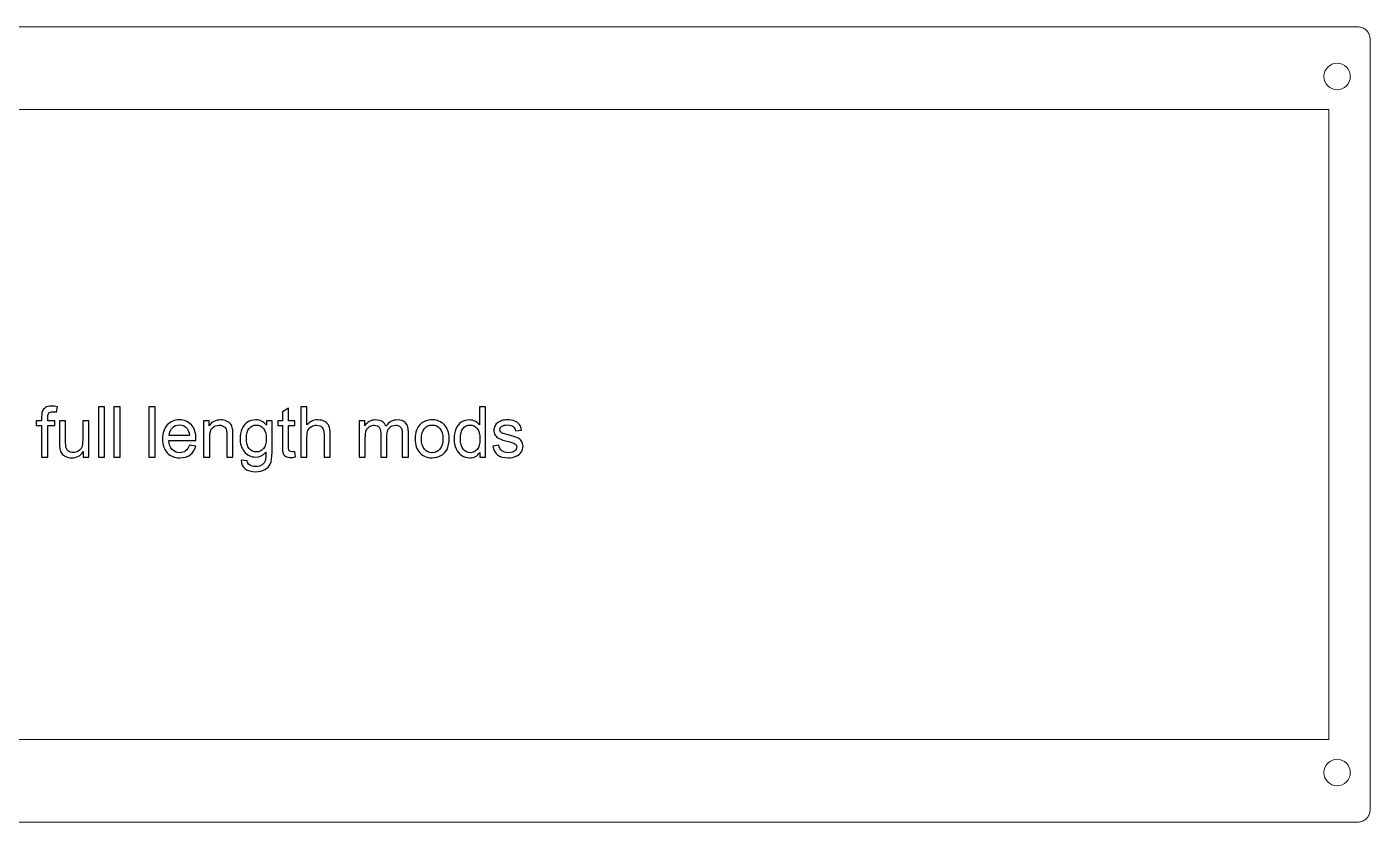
# Model space of a CAD drawing. Header units: millimetres. Extents: x -497 to 493, y -126 to 293.
# Drawn here: x 0.6 to 163.1, y 99.1 to 195.3 of the extents above; entities that cross this region are included whole.
import ezdxf

# ---------------------------------------------------------------- set-up
doc = ezdxf.new("R2010")
doc.units = ezdxf.units.MM
doc.header["$MEASUREMENT"] = 0
doc.layers.add('Layer 1', color=7, linetype='Continuous')

msp = doc.modelspace()

# ---------------------------------------------------------------- linework, layer by layer
at = {"layer": 'Layer 1', "lineweight": 9}
for points, knots in [([(161.6263, 195.296), (161.6263, 195.296), (161.7443, 195.292), (161.7443, 195.292), (161.7443, 195.292), (161.7443, 195.292), (161.8613, 195.278), (161.8613, 195.278), (161.8613, 195.278), (161.8613, 195.278), (161.9763, 195.255), (161.9763, 195.255), (161.9763, 195.255), (161.9763, 195.255), (162.0903, 195.223), (162.0903, 195.223), (162.0903, 195.223), (162.0903, 195.223), (162.2003, 195.182), (162.2003, 195.182), (162.2003, 195.182), (162.2003, 195.182), (162.3073, 195.133), (162.3073, 195.133), (162.3073, 195.133), (162.3073, 195.133), (162.4103, 195.075), (162.4103, 195.075), (162.4103, 195.075), (162.4103, 195.075), (162.5083, 195.01), (162.5083, 195.01), (162.5083, 195.01), (162.5083, 195.01), (162.6003, 194.937), (162.6003, 194.937), (162.6003, 194.937), (162.6003, 194.937), (162.6873, 194.857), (162.6873, 194.857), (162.6873, 194.857), (162.6873, 194.857), (162.7673, 194.771), (162.7673, 194.771), (162.7673, 194.771), (162.7673, 194.771), (162.8403, 194.678), (162.8403, 194.678), (162.8403, 194.678), (162.8403, 194.678), (162.9053, 194.58), (162.9053, 194.58), (162.9053, 194.58), (162.9053, 194.58), (162.9633, 194.477), (162.9633, 194.477), (162.9633, 194.477), (162.9633, 194.477), (163.0123, 194.371), (163.0123, 194.371), (163.0123, 194.371), (163.0123, 194.371), (163.0533, 194.26), (163.0533, 194.26), (163.0533, 194.26), (163.0533, 194.26), (163.0853, 194.147), (163.0853, 194.147), (163.0853, 194.147), (163.0853, 194.147), (163.1083, 194.031), (163.1083, 194.031), (163.1083, 194.031), (163.1083, 194.031), (163.1213, 193.914), (163.1213, 193.914), (163.1213, 193.914), (163.1213, 193.914), (163.1263, 193.796), (163.1263, 193.796), (163.1263, 193.796), (163.1263, 193.796), (163.1263, 100.5963), (163.1263, 100.5963), (163.1263, 100.5963), (163.1263, 100.5963), (163.1213, 100.4783), (163.1213, 100.4783), (163.1213, 100.4783), (163.1213, 100.4783), (163.1083, 100.3613), (163.1083, 100.3613), (163.1083, 100.3613), (163.1083, 100.3613), (163.0853, 100.2463), (163.0853, 100.2463), (163.0853, 100.2463), (163.0853, 100.2463), (163.0533, 100.1323), (163.0533, 100.1323), (163.0533, 100.1323), (163.0533, 100.1323), (163.0123, 100.0223), (163.0123, 100.0223), (163.0123, 100.0223), (163.0123, 100.0223), (162.9633, 99.9153), (162.9633, 99.9153), (162.9633, 99.9153), (162.9633, 99.9153), (162.9053, 99.8123), (162.9053, 99.8123), (162.9053, 99.8123), (162.9053, 99.8123), (162.8403, 99.7143), (162.8403, 99.7143), (162.8403, 99.7143), (162.8403, 99.7143), (162.7673, 99.6223), (162.7673, 99.6223), (162.7673, 99.6223), (162.7673, 99.6223), (162.6873, 99.5353), (162.6873, 99.5353), (162.6873, 99.5353), (162.6873, 99.5353), (162.6003, 99.4553), (162.6003, 99.4553), (162.6003, 99.4553), (162.6003, 99.4553), (162.5083, 99.3823), (162.5083, 99.3823), (162.5083, 99.3823), (162.5083, 99.3823), (162.4103, 99.3173), (162.4103, 99.3173), (162.4103, 99.3173), (162.4103, 99.3173), (162.3073, 99.2593), (162.3073, 99.2593), (162.3073, 99.2593), (162.3073, 99.2593), (162.2003, 99.2103), (162.2003, 99.2103), (162.2003, 99.2103), (162.2003, 99.2103), (162.0903, 99.1693), (162.0903, 99.1693), (162.0903, 99.1693), (162.0903, 99.1693), (161.9763, 99.1373), (161.9763, 99.1373), (161.9763, 99.1373), (161.9763, 99.1373), (161.8613, 99.1143), (161.8613, 99.1143), (161.8613, 99.1143), (161.8613, 99.1143), (161.7443, 99.1013), (161.7443, 99.1013), (161.7443, 99.1013), (161.7443, 99.1013), (161.6263, 99.0963), (161.6263, 99.0963), (161.6263, 99.0963), (161.6263, 99.0963), (-164.4617, 99.0963), (-164.4617, 99.0963), (-164.4617, 99.0963), (-164.4617, 99.0963), (-164.5797, 99.1013), (-164.5797, 99.1013), (-164.5797, 99.1013), (-164.5797, 99.1013), (-164.6967, 99.1143), (-164.6967, 99.1143), (-164.6967, 99.1143), (-164.6967, 99.1143), (-164.8127, 99.1373), (-164.8127, 99.1373), (-164.8127, 99.1373), (-164.8127, 99.1373), (-164.9257, 99.1693), (-164.9257, 99.1693), (-164.9257, 99.1693), (-164.9257, 99.1693), (-165.0367, 99.2103), (-165.0367, 99.2103), (-165.0367, 99.2103), (-165.0367, 99.2103), (-165.1427, 99.2593), (-165.1427, 99.2593), (-165.1427, 99.2593), (-165.1427, 99.2593), (-165.2457, 99.3173), (-165.2457, 99.3173), (-165.2457, 99.3173), (-165.2457, 99.3173), (-165.3437, 99.3823), (-165.3437, 99.3823), (-165.3437, 99.3823), (-165.3437, 99.3823), (-165.4367, 99.4553), (-165.4367, 99.4553), (-165.4367, 99.4553), (-165.4367, 99.4553), (-165.5227, 99.5353), (-165.5227, 99.5353), (-165.5227, 99.5353), (-165.5227, 99.5353), (-165.6027, 99.6223), (-165.6027, 99.6223), (-165.6027, 99.6223), (-165.6027, 99.6223), (-165.6757, 99.7143), (-165.6757, 99.7143), (-165.6757, 99.7143), (-165.6757, 99.7143), (-165.7407, 99.8123), (-165.7407, 99.8123), (-165.7407, 99.8123), (-165.7407, 99.8123), (-165.7987, 99.9153), (-165.7987, 99.9153), (-165.7987, 99.9153), (-165.7987, 99.9153), (-165.8477, 100.0223), (-165.8477, 100.0223), (-165.8477, 100.0223), (-165.8477, 100.0223), (-165.8887, 100.1323), (-165.8887, 100.1323), (-165.8887, 100.1323), (-165.8887, 100.1323), (-165.9207, 100.2463), (-165.9207, 100.2463), (-165.9207, 100.2463), (-165.9207, 100.2463), (-165.9437, 100.3613), (-165.9437, 100.3613), (-165.9437, 100.3613), (-165.9437, 100.3613), (-165.9577, 100.4783), (-165.9577, 100.4783), (-165.9577, 100.4783), (-165.9577, 100.4783), (-165.9627, 100.5963), (-165.9627, 100.5963), (-165.9627, 100.5963), (-165.9627, 100.5963), (-165.9617, 193.796), (-165.9617, 193.796), (-165.9617, 193.796), (-165.9617, 193.796), (-165.9577, 193.914), (-165.9577, 193.914), (-165.9577, 193.914), (-165.9577, 193.914), (-165.9437, 194.031), (-165.9437, 194.031), (-165.9437, 194.031), (-165.9437, 194.031), (-165.9207, 194.147), (-165.9207, 194.147), (-165.9207, 194.147), (-165.9207, 194.147), (-165.8887, 194.26), (-165.8887, 194.26), (-165.8887, 194.26), (-165.8887, 194.26), (-165.8477, 194.371), (-165.8477, 194.371), (-165.8477, 194.371), (-165.8477, 194.371), (-165.7987, 194.477), (-165.7987, 194.477), (-165.7987, 194.477), (-165.7987, 194.477), (-165.7407, 194.58), (-165.7407, 194.58), (-165.7407, 194.58), (-165.7407, 194.58), (-165.6757, 194.678), (-165.6757, 194.678), (-165.6757, 194.678), (-165.6757, 194.678), (-165.6027, 194.771), (-165.6027, 194.771), (-165.6027, 194.771), (-165.6027, 194.771), (-165.5227, 194.857), (-165.5227, 194.857), (-165.5227, 194.857), (-165.5227, 194.857), (-165.4367, 194.937), (-165.4367, 194.937), (-165.4367, 194.937), (-165.4367, 194.937), (-165.3437, 195.01), (-165.3437, 195.01), (-165.3437, 195.01), (-165.3437, 195.01), (-165.2457, 195.075), (-165.2457, 195.075), (-165.2457, 195.075), (-165.2457, 195.075), (-165.1427, 195.133), (-165.1427, 195.133), (-165.1427, 195.133), (-165.1427, 195.133), (-165.0367, 195.182), (-165.0367, 195.182), (-165.0367, 195.182), (-165.0367, 195.182), (-164.9257, 195.223), (-164.9257, 195.223), (-164.9257, 195.223), (-164.9257, 195.223), (-164.8127, 195.255), (-164.8127, 195.255), (-164.8127, 195.255), (-164.8127, 195.255), (-164.6967, 195.278), (-164.6967, 195.278), (-164.6967, 195.278), (-164.6967, 195.278), (-164.5797, 195.292), (-164.5797, 195.292), (-164.5797, 195.292), (-164.5797, 195.292), (-164.4617, 195.297), (-164.4617, 195.297), (-164.4617, 195.297), (-164.4617, 195.297), (161.6263, 195.296), (161.6263, 195.296)], [0, 0, 0, 0, 0.01176471, 0.01176471, 0.01176471, 0.01176471, 0.02352941, 0.02352941, 0.02352941, 0.02352941, 0.03529412, 0.03529412, 0.03529412, 0.03529412, 0.04705882, 0.04705882, 0.04705882, 0.04705882, 0.05882353, 0.05882353, 0.05882353, 0.05882353, 0.07058824, 0.07058824, 0.07058824, 0.07058824, 0.08235294, 0.08235294, 0.08235294, 0.08235294, 0.09411765, 0.09411765, 0.09411765, 0.09411765, 0.10588235, 0.10588235, 0.10588235, 0.10588235, 0.11764706, 0.11764706, 0.11764706, 0.11764706, 0.12941176, 0.12941176, 0.12941176, 0.12941176, 0.14117647, 0.14117647, 0.14117647, 0.14117647, 0.15294118, 0.15294118, 0.15294118, 0.15294118, 0.16470588, 0.16470588, 0.16470588, 0.16470588, 0.17647059, 0.17647059, 0.17647059, 0.17647059, 0.18823529, 0.18823529, 0.18823529, 0.18823529, 0.2, 0.2, 0.2, 0.2, 0.21176471, 0.21176471, 0.21176471, 0.21176471, 0.22352941, 0.22352941, 0.22352941, 0.22352941, 0.23529412, 0.23529412, 0.23529412, 0.23529412, 0.24705882, 0.24705882, 0.24705882, 0.24705882, 0.25882353, 0.25882353, 0.25882353, 0.25882353, 0.27058824, 0.27058824, 0.27058824, 0.27058824, 0.28235294, 0.28235294, 0.28235294, 0.28235294, 0.29411765, 0.29411765, 0.29411765, 0.29411765, 0.30588235, 0.30588235, 0.30588235, 0.30588235, 0.31764706, 0.31764706, 0.31764706, 0.31764706, 0.32941176, 0.32941176, 0.32941176, 0.32941176, 0.34117647, 0.34117647, 0.34117647, 0.34117647, 0.35294118, 0.35294118, 0.35294118, 0.35294118, 0.36470588, 0.36470588, 0.36470588, 0.36470588, 0.37647059, 0.37647059, 0.37647059, 0.37647059, 0.38823529, 0.38823529, 0.38823529, 0.38823529, 0.4, 0.4, 0.4, 0.4, 0.41176471, 0.41176471, 0.41176471, 0.41176471, 0.42352941, 0.42352941, 0.42352941, 0.42352941, 0.43529412, 0.43529412, 0.43529412, 0.43529412, 0.44705882, 0.44705882, 0.44705882, 0.44705882, 0.45882353, 0.45882353, 0.45882353, 0.45882353, 0.47058824, 0.47058824, 0.47058824, 0.47058824, 0.48235294, 0.48235294, 0.48235294, 0.48235294, 0.49411765, 0.49411765, 0.49411765, 0.49411765, 0.50588235, 0.50588235, 0.50588235, 0.50588235, 0.51764706, 0.51764706, 0.51764706, 0.51764706, 0.52941176, 0.52941176, 0.52941176, 0.52941176, 0.54117647, 0.54117647, 0.54117647, 0.54117647, 0.55294118, 0.55294118, 0.55294118, 0.55294118, 0.56470588, 0.56470588, 0.56470588, 0.56470588, 0.57647059, 0.57647059, 0.57647059, 0.57647059, 0.58823529, 0.58823529, 0.58823529, 0.58823529, 0.6, 0.6, 0.6, 0.6, 0.61176471, 0.61176471, 0.61176471, 0.61176471, 0.62352941, 0.62352941, 0.62352941, 0.62352941, 0.63529412, 0.63529412, 0.63529412, 0.63529412, 0.64705882, 0.64705882, 0.64705882, 0.64705882, 0.65882353, 0.65882353, 0.65882353, 0.65882353, 0.67058824, 0.67058824, 0.67058824, 0.67058824, 0.68235294, 0.68235294, 0.68235294, 0.68235294, 0.69411765, 0.69411765, 0.69411765, 0.69411765, 0.70588235, 0.70588235, 0.70588235, 0.70588235, 0.71764706, 0.71764706, 0.71764706, 0.71764706, 0.72941176, 0.72941176, 0.72941176, 0.72941176, 0.74117647, 0.74117647, 0.74117647, 0.74117647, 0.75294118, 0.75294118, 0.75294118, 0.75294118, 0.76470588, 0.76470588, 0.76470588, 0.76470588, 0.77647059, 0.77647059, 0.77647059, 0.77647059, 0.78823529, 0.78823529, 0.78823529, 0.78823529, 0.8, 0.8, 0.8, 0.8, 0.81176471, 0.81176471, 0.81176471, 0.81176471, 0.82352941, 0.82352941, 0.82352941, 0.82352941, 0.83529412, 0.83529412, 0.83529412, 0.83529412, 0.84705882, 0.84705882, 0.84705882, 0.84705882, 0.85882353, 0.85882353, 0.85882353, 0.85882353, 0.87058824, 0.87058824, 0.87058824, 0.87058824, 0.88235294, 0.88235294, 0.88235294, 0.88235294, 0.89411765, 0.89411765, 0.89411765, 0.89411765, 0.90588235, 0.90588235, 0.90588235, 0.90588235, 0.91764706, 0.91764706, 0.91764706, 0.91764706, 0.92941176, 0.92941176, 0.92941176, 0.92941176, 0.94117647, 0.94117647, 0.94117647, 0.94117647, 0.95294118, 0.95294118, 0.95294118, 0.95294118, 0.96470588, 0.96470588, 0.96470588, 0.96470588, 0.97647059, 0.97647059, 0.97647059, 0.97647059, 1, 1, 1, 1]), ([(159.1271, 190.8971), (160.0108, 190.8971), (160.7271, 190.1808), (160.7271, 189.2971), (160.7271, 189.2971), (160.7271, 188.4134), (160.0108, 187.6971), (159.1271, 187.6971), (159.1271, 187.6971), (158.2434, 187.6971), (157.5271, 188.4134), (157.5271, 189.2971), (157.5271, 189.2971), (157.5271, 190.1808), (158.2434, 190.8971), (159.1271, 190.8971)], [0, 0, 0, 0, 0.2, 0.2, 0.2, 0.2, 0.4, 0.4, 0.4, 0.4, 0.6, 0.6, 0.6, 0.6, 1, 1, 1, 1]), ([(-99.0507, 185.298), (-99.0507, 185.298), (-99.0507, 147.195), (-99.0507, 147.195), (-99.0507, 147.195), (-99.0507, 147.195), (-75.2377, 147.195), (-75.2377, 147.195), (-75.2377, 147.195), (-75.2377, 147.195), (-75.2377, 128.145), (-75.2377, 128.145), (-75.2377, 128.145), (-75.2377, 128.145), (-56.1887, 128.145), (-56.1887, 128.145), (-56.1887, 128.145), (-56.1887, 128.145), (-56.1887, 109.095), (-56.1887, 109.095), (-56.1887, 109.095), (-56.1887, 109.095), (158.1263, 109.095), (158.1263, 109.095), (158.1263, 109.095), (158.1263, 109.095), (158.1263, 185.298), (158.1263, 185.298), (158.1263, 185.298), (158.1263, 185.298), (-99.0507, 185.298), (-99.0507, 185.298)], [0, 0, 0, 0, 0.11111111, 0.11111111, 0.11111111, 0.11111111, 0.22222222, 0.22222222, 0.22222222, 0.22222222, 0.33333333, 0.33333333, 0.33333333, 0.33333333, 0.44444444, 0.44444444, 0.44444444, 0.44444444, 0.55555556, 0.55555556, 0.55555556, 0.55555556, 0.66666667, 0.66666667, 0.66666667, 0.66666667, 0.77777778, 0.77777778, 0.77777778, 0.77777778, 1, 1, 1, 1]), ([(159.1271, 106.6956), (160.0108, 106.6956), (160.7271, 105.9793), (160.7271, 105.0956), (160.7271, 105.0956), (160.7271, 104.2119), (160.0108, 103.4956), (159.1271, 103.4956), (159.1271, 103.4956), (158.2434, 103.4956), (157.5271, 104.2119), (157.5271, 105.0956), (157.5271, 105.0956), (157.5271, 105.9793), (158.2434, 106.6956), (159.1271, 106.6956)], [0, 0, 0, 0, 0.2, 0.2, 0.2, 0.2, 0.4, 0.4, 0.4, 0.4, 0.6, 0.6, 0.6, 0.6, 1, 1, 1, 1])]:
    msp.add_open_spline(points, degree=3, knots=knots, dxfattribs=at)
at = {"layer": 'Layer 1'}
for points, knots in [([(2.3899, 143.2639), (2.3899, 143.2639), (2.3899, 147.0824), (2.3899, 147.0824), (2.3899, 147.0824), (2.3899, 147.0824), (1.7295, 147.0824), (1.7295, 147.0824), (1.7295, 147.0824), (1.7295, 147.0824), (1.7295, 147.6581), (1.7295, 147.6581), (1.7295, 147.6581), (1.7295, 147.6581), (2.3899, 147.6581), (2.3899, 147.6581), (2.3899, 147.6581), (2.3899, 147.6581), (2.3899, 148.1238), (2.3899, 148.1238), (2.3899, 148.1238), (2.3899, 148.4187), (2.4153, 148.6374), (2.4675, 148.78), (2.4675, 148.78), (2.5395, 148.9719), (2.6637, 149.1285), (2.8443, 149.2484), (2.8443, 149.2484), (3.0235, 149.3684), (3.2761, 149.4277), (3.6006, 149.4277), (3.6006, 149.4277), (3.8109, 149.4277), (4.0423, 149.4023), (4.2963, 149.3529), (4.2963, 149.3529), (4.2963, 149.3529), (4.1848, 148.7009), (4.1848, 148.7009), (4.1848, 148.7009), (4.0296, 148.7277), (3.8843, 148.7419), (3.746, 148.7419), (3.746, 148.7419), (3.5202, 148.7419), (3.3608, 148.6939), (3.2662, 148.5979), (3.2662, 148.5979), (3.1731, 148.502), (3.1265, 148.3228), (3.1265, 148.0603), (3.1265, 148.0603), (3.1265, 148.0603), (3.1265, 147.6581), (3.1265, 147.6581), (3.1265, 147.6581), (3.1265, 147.6581), (3.9816, 147.6581), (3.9816, 147.6581), (3.9816, 147.6581), (3.9816, 147.6581), (3.9816, 147.0824), (3.9816, 147.0824), (3.9816, 147.0824), (3.9816, 147.0824), (3.135, 147.0824), (3.135, 147.0824), (3.135, 147.0824), (3.135, 147.0824), (3.135, 143.2639), (3.135, 143.2639), (3.135, 143.2639), (3.135, 143.2639), (2.3899, 143.2639), (2.3899, 143.2639)], [0, 0, 0, 0, 0.05, 0.05, 0.05, 0.05, 0.1, 0.1, 0.1, 0.1, 0.15, 0.15, 0.15, 0.15, 0.2, 0.2, 0.2, 0.2, 0.25, 0.25, 0.25, 0.25, 0.3, 0.3, 0.3, 0.3, 0.35, 0.35, 0.35, 0.35, 0.4, 0.4, 0.4, 0.4, 0.45, 0.45, 0.45, 0.45, 0.5, 0.5, 0.5, 0.5, 0.55, 0.55, 0.55, 0.55, 0.6, 0.6, 0.6, 0.6, 0.65, 0.65, 0.65, 0.65, 0.7, 0.7, 0.7, 0.7, 0.75, 0.75, 0.75, 0.75, 0.8, 0.8, 0.8, 0.8, 0.85, 0.85, 0.85, 0.85, 0.9, 0.9, 0.9, 0.9, 1, 1, 1, 1]), ([(9.2564, 143.2639), (9.2564, 143.2639), (9.2564, 149.3261), (9.2564, 149.3261), (9.2564, 149.3261), (9.2564, 149.3261), (10.0014, 149.3261), (10.0014, 149.3261), (10.0014, 149.3261), (10.0014, 149.3261), (10.0014, 143.2639), (10.0014, 143.2639), (10.0014, 143.2639), (10.0014, 143.2639), (9.2564, 143.2639), (9.2564, 143.2639)], [0, 0, 0, 0, 0.2, 0.2, 0.2, 0.2, 0.4, 0.4, 0.4, 0.4, 0.6, 0.6, 0.6, 0.6, 1, 1, 1, 1]), ([(11.1374, 143.2639), (11.1374, 143.2639), (11.1374, 149.3261), (11.1374, 149.3261), (11.1374, 149.3261), (11.1374, 149.3261), (11.8824, 149.3261), (11.8824, 149.3261), (11.8824, 149.3261), (11.8824, 149.3261), (11.8824, 143.2639), (11.8824, 143.2639), (11.8824, 143.2639), (11.8824, 143.2639), (11.1374, 143.2639), (11.1374, 143.2639)], [0, 0, 0, 0, 0.2, 0.2, 0.2, 0.2, 0.4, 0.4, 0.4, 0.4, 0.6, 0.6, 0.6, 0.6, 1, 1, 1, 1]), ([(15.3707, 143.2639), (15.3707, 143.2639), (15.3707, 149.3261), (15.3707, 149.3261), (15.3707, 149.3261), (15.3707, 149.3261), (16.1157, 149.3261), (16.1157, 149.3261), (16.1157, 149.3261), (16.1157, 149.3261), (16.1157, 143.2639), (16.1157, 143.2639), (16.1157, 143.2639), (16.1157, 143.2639), (15.3707, 143.2639), (15.3707, 143.2639)], [0, 0, 0, 0, 0.2, 0.2, 0.2, 0.2, 0.4, 0.4, 0.4, 0.4, 0.6, 0.6, 0.6, 0.6, 1, 1, 1, 1]), ([(33.0124, 143.9285), (33.0124, 143.9285), (33.114, 143.271), (33.114, 143.271), (33.114, 143.271), (32.9052, 143.2272), (32.7175, 143.2046), (32.5538, 143.2046), (32.5538, 143.2046), (32.2843, 143.2046), (32.0755, 143.247), (31.9259, 143.333), (31.9259, 143.333), (31.7777, 143.4191), (31.6733, 143.5306), (31.6126, 143.6703), (31.6126, 143.6703), (31.5519, 143.81), (31.5223, 144.1035), (31.5223, 144.5508), (31.5223, 144.5508), (31.5223, 144.5508), (31.5223, 147.0824), (31.5223, 147.0824), (31.5223, 147.0824), (31.5223, 147.0824), (30.972, 147.0824), (30.972, 147.0824), (30.972, 147.0824), (30.972, 147.0824), (30.972, 147.6581), (30.972, 147.6581), (30.972, 147.6581), (30.972, 147.6581), (31.5223, 147.6581), (31.5223, 147.6581), (31.5223, 147.6581), (31.5223, 147.6581), (31.5223, 148.7447), (31.5223, 148.7447), (31.5223, 148.7447), (31.5223, 148.7447), (32.2674, 149.192), (32.2674, 149.192), (32.2674, 149.192), (32.2674, 149.192), (32.2674, 147.6581), (32.2674, 147.6581), (32.2674, 147.6581), (32.2674, 147.6581), (33.0124, 147.6581), (33.0124, 147.6581), (33.0124, 147.6581), (33.0124, 147.6581), (33.0124, 147.0824), (33.0124, 147.0824), (33.0124, 147.0824), (33.0124, 147.0824), (32.2674, 147.0824), (32.2674, 147.0824), (32.2674, 147.0824), (32.2674, 147.0824), (32.2674, 144.5085), (32.2674, 144.5085), (32.2674, 144.5085), (32.2674, 144.2954), (32.2801, 144.1585), (32.3069, 144.0979), (32.3069, 144.0979), (32.3323, 144.0372), (32.3746, 143.9892), (32.4339, 143.9525), (32.4339, 143.9525), (32.4932, 143.9172), (32.5778, 143.8989), (32.6879, 143.8989), (32.6879, 143.8989), (32.7697, 143.8989), (32.8784, 143.9088), (33.0124, 143.9285)], [0, 0, 0, 0, 0.04761905, 0.04761905, 0.04761905, 0.04761905, 0.0952381, 0.0952381, 0.0952381, 0.0952381, 0.14285714, 0.14285714, 0.14285714, 0.14285714, 0.19047619, 0.19047619, 0.19047619, 0.19047619, 0.23809524, 0.23809524, 0.23809524, 0.23809524, 0.28571429, 0.28571429, 0.28571429, 0.28571429, 0.33333333, 0.33333333, 0.33333333, 0.33333333, 0.38095238, 0.38095238, 0.38095238, 0.38095238, 0.42857143, 0.42857143, 0.42857143, 0.42857143, 0.47619048, 0.47619048, 0.47619048, 0.47619048, 0.52380952, 0.52380952, 0.52380952, 0.52380952, 0.57142857, 0.57142857, 0.57142857, 0.57142857, 0.61904762, 0.61904762, 0.61904762, 0.61904762, 0.66666667, 0.66666667, 0.66666667, 0.66666667, 0.71428571, 0.71428571, 0.71428571, 0.71428571, 0.76190476, 0.76190476, 0.76190476, 0.76190476, 0.80952381, 0.80952381, 0.80952381, 0.80952381, 0.85714286, 0.85714286, 0.85714286, 0.85714286, 0.9047619, 0.9047619, 0.9047619, 0.9047619, 1, 1, 1, 1]), ([(33.7476, 143.2639), (33.7476, 143.2639), (33.7476, 149.3261), (33.7476, 149.3261), (33.7476, 149.3261), (33.7476, 149.3261), (34.4927, 149.3261), (34.4927, 149.3261), (34.4927, 149.3261), (34.4927, 149.3261), (34.4927, 147.1445), (34.4927, 147.1445), (34.4927, 147.1445), (34.8384, 147.5495), (35.2744, 147.7513), (35.8022, 147.7513), (35.8022, 147.7513), (36.1253, 147.7513), (36.4061, 147.6878), (36.646, 147.5593), (36.646, 147.5593), (36.8845, 147.4309), (37.0553, 147.2545), (37.1583, 147.0288), (37.1583, 147.0288), (37.2613, 146.803), (37.3121, 146.4742), (37.3121, 146.0452), (37.3121, 146.0452), (37.3121, 146.0452), (37.3121, 143.2639), (37.3121, 143.2639), (37.3121, 143.2639), (37.3121, 143.2639), (36.567, 143.2639), (36.567, 143.2639), (36.567, 143.2639), (36.567, 143.2639), (36.567, 146.0424), (36.567, 146.0424), (36.567, 146.0424), (36.567, 146.4135), (36.4866, 146.6844), (36.3271, 146.8538), (36.3271, 146.8538), (36.1663, 147.0231), (35.9405, 147.1078), (35.647, 147.1078), (35.647, 147.1078), (35.4282, 147.1078), (35.2222, 147.0513), (35.0289, 146.937), (35.0289, 146.937), (34.8356, 146.8227), (34.6987, 146.6675), (34.6154, 146.4714), (34.6154, 146.4714), (34.5336, 146.2766), (34.4927, 146.0071), (34.4927, 145.6628), (34.4927, 145.6628), (34.4927, 145.6628), (34.4927, 143.2639), (34.4927, 143.2639), (34.4927, 143.2639), (34.4927, 143.2639), (33.7476, 143.2639), (33.7476, 143.2639)], [0, 0, 0, 0, 0.05555556, 0.05555556, 0.05555556, 0.05555556, 0.11111111, 0.11111111, 0.11111111, 0.11111111, 0.16666667, 0.16666667, 0.16666667, 0.16666667, 0.22222222, 0.22222222, 0.22222222, 0.22222222, 0.27777778, 0.27777778, 0.27777778, 0.27777778, 0.33333333, 0.33333333, 0.33333333, 0.33333333, 0.38888889, 0.38888889, 0.38888889, 0.38888889, 0.44444444, 0.44444444, 0.44444444, 0.44444444, 0.5, 0.5, 0.5, 0.5, 0.55555556, 0.55555556, 0.55555556, 0.55555556, 0.61111111, 0.61111111, 0.61111111, 0.61111111, 0.66666667, 0.66666667, 0.66666667, 0.66666667, 0.72222222, 0.72222222, 0.72222222, 0.72222222, 0.77777778, 0.77777778, 0.77777778, 0.77777778, 0.83333333, 0.83333333, 0.83333333, 0.83333333, 0.88888889, 0.88888889, 0.88888889, 0.88888889, 1, 1, 1, 1]), ([(55.4068, 143.2639), (55.4068, 143.2639), (55.4068, 143.8213), (55.4068, 143.8213), (55.4068, 143.8213), (55.1289, 143.3881), (54.7196, 143.1708), (54.1792, 143.1708), (54.1792, 143.1708), (53.8292, 143.1708), (53.5075, 143.2667), (53.2154, 143.46), (53.2154, 143.46), (52.9219, 143.652), (52.6947, 143.9215), (52.5324, 144.2658), (52.5324, 144.2658), (52.3715, 144.6115), (52.2911, 145.008), (52.2911, 145.4568), (52.2911, 145.4568), (52.2911, 145.8942), (52.3645, 146.2907), (52.5098, 146.6478), (52.5098, 146.6478), (52.6566, 147.0034), (52.8753, 147.2771), (53.1674, 147.4662), (53.1674, 147.4662), (53.4581, 147.6567), (53.7855, 147.7513), (54.1453, 147.7513), (54.1453, 147.7513), (54.4106, 147.7513), (54.6463, 147.6948), (54.8523, 147.5833), (54.8523, 147.5833), (55.0583, 147.4718), (55.2262, 147.3251), (55.356, 147.1459), (55.356, 147.1459), (55.356, 147.1459), (55.356, 149.3261), (55.356, 149.3261), (55.356, 149.3261), (55.356, 149.3261), (56.1011, 149.3261), (56.1011, 149.3261), (56.1011, 149.3261), (56.1011, 149.3261), (56.1011, 143.2639), (56.1011, 143.2639), (56.1011, 143.2639), (56.1011, 143.2639), (55.4068, 143.2639), (55.4068, 143.2639)], [0, 0, 0, 0, 0.06666667, 0.06666667, 0.06666667, 0.06666667, 0.13333333, 0.13333333, 0.13333333, 0.13333333, 0.2, 0.2, 0.2, 0.2, 0.26666667, 0.26666667, 0.26666667, 0.26666667, 0.33333333, 0.33333333, 0.33333333, 0.33333333, 0.4, 0.4, 0.4, 0.4, 0.46666667, 0.46666667, 0.46666667, 0.46666667, 0.53333333, 0.53333333, 0.53333333, 0.53333333, 0.6, 0.6, 0.6, 0.6, 0.66666667, 0.66666667, 0.66666667, 0.66666667, 0.73333333, 0.73333333, 0.73333333, 0.73333333, 0.8, 0.8, 0.8, 0.8, 0.86666667, 0.86666667, 0.86666667, 0.86666667, 1, 1, 1, 1]), ([(7.4346, 143.2639), (7.4346, 143.2639), (7.4346, 143.9172), (7.4346, 143.9172), (7.4346, 143.9172), (7.0931, 143.4191), (6.6303, 143.1708), (6.0447, 143.1708), (6.0447, 143.1708), (5.7864, 143.1708), (5.5451, 143.2202), (5.3208, 143.3189), (5.3208, 143.3189), (5.0964, 143.4191), (4.9299, 143.5433), (4.8212, 143.6929), (4.8212, 143.6929), (4.7126, 143.8439), (4.6364, 144.0273), (4.5926, 144.2446), (4.5926, 144.2446), (4.563, 144.3914), (4.5475, 144.6228), (4.5475, 144.9389), (4.5475, 144.9389), (4.5475, 144.9389), (4.5475, 147.6581), (4.5475, 147.6581), (4.5475, 147.6581), (4.5475, 147.6581), (5.2925, 147.6581), (5.2925, 147.6581), (5.2925, 147.6581), (5.2925, 147.6581), (5.2925, 145.2268), (5.2925, 145.2268), (5.2925, 145.2268), (5.2925, 144.8387), (5.3081, 144.5762), (5.3377, 144.4422), (5.3377, 144.4422), (5.3843, 144.246), (5.483, 144.0936), (5.6354, 143.9822), (5.6354, 143.9822), (5.7864, 143.8707), (5.9727, 143.8142), (6.1957, 143.8142), (6.1957, 143.8142), (6.4186, 143.8142), (6.6275, 143.8707), (6.8222, 143.985), (6.8222, 143.985), (7.0169, 144.0993), (7.1552, 144.2559), (7.2371, 144.4521), (7.2371, 144.4521), (7.3175, 144.6482), (7.3584, 144.9347), (7.3584, 145.3086), (7.3584, 145.3086), (7.3584, 145.3086), (7.3584, 147.6581), (7.3584, 147.6581), (7.3584, 147.6581), (7.3584, 147.6581), (8.1035, 147.6581), (8.1035, 147.6581), (8.1035, 147.6581), (8.1035, 147.6581), (8.1035, 143.2639), (8.1035, 143.2639), (8.1035, 143.2639), (8.1035, 143.2639), (7.4346, 143.2639), (7.4346, 143.2639)], [0, 0, 0, 0, 0.05, 0.05, 0.05, 0.05, 0.1, 0.1, 0.1, 0.1, 0.15, 0.15, 0.15, 0.15, 0.2, 0.2, 0.2, 0.2, 0.25, 0.25, 0.25, 0.25, 0.3, 0.3, 0.3, 0.3, 0.35, 0.35, 0.35, 0.35, 0.4, 0.4, 0.4, 0.4, 0.45, 0.45, 0.45, 0.45, 0.5, 0.5, 0.5, 0.5, 0.55, 0.55, 0.55, 0.55, 0.6, 0.6, 0.6, 0.6, 0.65, 0.65, 0.65, 0.65, 0.7, 0.7, 0.7, 0.7, 0.75, 0.75, 0.75, 0.75, 0.8, 0.8, 0.8, 0.8, 0.85, 0.85, 0.85, 0.85, 0.9, 0.9, 0.9, 0.9, 1, 1, 1, 1]), ([(20.2658, 144.6863), (20.2658, 144.6863), (21.0363, 144.5847), (21.0363, 144.5847), (21.0363, 144.5847), (20.9163, 144.1374), (20.692, 143.7888), (20.3646, 143.5419), (20.3646, 143.5419), (20.0372, 143.2949), (19.6195, 143.1708), (19.1101, 143.1708), (19.1101, 143.1708), (18.4695, 143.1708), (17.9615, 143.3683), (17.5861, 143.7634), (17.5861, 143.7634), (17.2107, 144.1571), (17.0231, 144.7117), (17.0231, 145.4243), (17.0231, 145.4243), (17.0231, 146.1609), (17.2122, 146.7338), (17.5917, 147.1402), (17.5917, 147.1402), (17.9713, 147.5481), (18.4638, 147.7513), (19.0692, 147.7513), (19.0692, 147.7513), (19.6548, 147.7513), (20.1332, 147.5523), (20.5043, 147.1529), (20.5043, 147.1529), (20.8754, 146.7536), (21.0617, 146.192), (21.0617, 145.4681), (21.0617, 145.4681), (21.0617, 145.4243), (21.0603, 145.358), (21.0575, 145.2705), (21.0575, 145.2705), (21.0575, 145.2705), (17.7851, 145.2705), (17.7851, 145.2705), (17.7851, 145.2705), (17.8133, 144.7893), (17.9488, 144.4196), (18.1943, 144.1642), (18.1943, 144.1642), (18.4384, 143.9088), (18.7446, 143.7804), (19.1101, 143.7804), (19.1101, 143.7804), (19.3825, 143.7804), (19.6153, 143.8523), (19.8072, 143.9963), (19.8072, 143.9963), (20.0005, 144.1402), (20.1529, 144.3702), (20.2658, 144.6863)], [0, 0, 0, 0, 0.0625, 0.0625, 0.0625, 0.0625, 0.125, 0.125, 0.125, 0.125, 0.1875, 0.1875, 0.1875, 0.1875, 0.25, 0.25, 0.25, 0.25, 0.3125, 0.3125, 0.3125, 0.3125, 0.375, 0.375, 0.375, 0.375, 0.4375, 0.4375, 0.4375, 0.4375, 0.5, 0.5, 0.5, 0.5, 0.5625, 0.5625, 0.5625, 0.5625, 0.625, 0.625, 0.625, 0.625, 0.6875, 0.6875, 0.6875, 0.6875, 0.75, 0.75, 0.75, 0.75, 0.8125, 0.8125, 0.8125, 0.8125, 0.875, 0.875, 0.875, 0.875, 1, 1, 1, 1]), ([(17.8274, 145.8801), (17.8274, 145.8801), (20.2743, 145.8801), (20.2743, 145.8801), (20.2743, 145.8801), (20.2418, 146.2498), (20.1473, 146.5264), (19.9935, 146.7113), (19.9935, 146.7113), (19.7578, 146.9977), (19.4502, 147.1416), (19.0734, 147.1416), (19.0734, 147.1416), (18.7319, 147.1416), (18.4455, 147.0273), (18.2126, 146.7987), (18.2126, 146.7987), (17.9812, 146.5701), (17.8528, 146.2639), (17.8274, 145.8801)], [0, 0, 0, 0, 0.16666667, 0.16666667, 0.16666667, 0.16666667, 0.33333333, 0.33333333, 0.33333333, 0.33333333, 0.5, 0.5, 0.5, 0.5, 0.66666667, 0.66666667, 0.66666667, 0.66666667, 1, 1, 1, 1]), ([(21.9775, 143.2639), (21.9775, 143.2639), (21.9775, 147.6581), (21.9775, 147.6581), (21.9775, 147.6581), (21.9775, 147.6581), (22.6464, 147.6581), (22.6464, 147.6581), (22.6464, 147.6581), (22.6464, 147.6581), (22.6464, 147.0344), (22.6464, 147.0344), (22.6464, 147.0344), (22.9681, 147.5128), (23.4338, 147.7513), (24.042, 147.7513), (24.042, 147.7513), (24.3073, 147.7513), (24.55, 147.7033), (24.7715, 147.6087), (24.7715, 147.6087), (24.9931, 147.5142), (25.1596, 147.3886), (25.2696, 147.2348), (25.2696, 147.2348), (25.3797, 147.081), (25.4573, 146.8975), (25.5011, 146.6859), (25.5011, 146.6859), (25.5279, 146.5476), (25.542, 146.3063), (25.542, 145.962), (25.542, 145.962), (25.542, 145.962), (25.542, 143.2639), (25.542, 143.2639), (25.542, 143.2639), (25.542, 143.2639), (24.7969, 143.2639), (24.7969, 143.2639), (24.7969, 143.2639), (24.7969, 143.2639), (24.7969, 145.9337), (24.7969, 145.9337), (24.7969, 145.9337), (24.7969, 146.2371), (24.7687, 146.4643), (24.7108, 146.6139), (24.7108, 146.6139), (24.653, 146.7635), (24.55, 146.8834), (24.4032, 146.9737), (24.4032, 146.9737), (24.2565, 147.0626), (24.0829, 147.1078), (23.8853, 147.1078), (23.8853, 147.1078), (23.5692, 147.1078), (23.2969, 147.0076), (23.0669, 146.8058), (23.0669, 146.8058), (22.8369, 146.6054), (22.7226, 146.223), (22.7226, 145.6614), (22.7226, 145.6614), (22.7226, 145.6614), (22.7226, 143.2639), (22.7226, 143.2639), (22.7226, 143.2639), (22.7226, 143.2639), (21.9775, 143.2639), (21.9775, 143.2639)], [0, 0, 0, 0, 0.05263158, 0.05263158, 0.05263158, 0.05263158, 0.10526316, 0.10526316, 0.10526316, 0.10526316, 0.15789474, 0.15789474, 0.15789474, 0.15789474, 0.21052632, 0.21052632, 0.21052632, 0.21052632, 0.26315789, 0.26315789, 0.26315789, 0.26315789, 0.31578947, 0.31578947, 0.31578947, 0.31578947, 0.36842105, 0.36842105, 0.36842105, 0.36842105, 0.42105263, 0.42105263, 0.42105263, 0.42105263, 0.47368421, 0.47368421, 0.47368421, 0.47368421, 0.52631579, 0.52631579, 0.52631579, 0.52631579, 0.57894737, 0.57894737, 0.57894737, 0.57894737, 0.63157895, 0.63157895, 0.63157895, 0.63157895, 0.68421053, 0.68421053, 0.68421053, 0.68421053, 0.73684211, 0.73684211, 0.73684211, 0.73684211, 0.78947368, 0.78947368, 0.78947368, 0.78947368, 0.84210526, 0.84210526, 0.84210526, 0.84210526, 0.89473684, 0.89473684, 0.89473684, 0.89473684, 1, 1, 1, 1]), ([(26.5495, 142.8998), (26.5495, 142.8998), (27.2692, 142.7982), (27.2692, 142.7982), (27.2692, 142.7982), (27.2988, 142.5753), (27.3835, 142.413), (27.5218, 142.31), (27.5218, 142.31), (27.7066, 142.1731), (27.9592, 142.104), (28.2796, 142.104), (28.2796, 142.104), (28.6239, 142.104), (28.8906, 142.1731), (29.0782, 142.31), (29.0782, 142.31), (29.2659, 142.4469), (29.3929, 142.6402), (29.4592, 142.8871), (29.4592, 142.8871), (29.4973, 143.0381), (29.5157, 143.3556), (29.5129, 143.8396), (29.5129, 143.8396), (29.1869, 143.4558), (28.7819, 143.2639), (28.2965, 143.2639), (28.2965, 143.2639), (27.6925, 143.2639), (27.224, 143.4812), (26.8938, 143.9172), (26.8938, 143.9172), (26.5622, 144.3519), (26.3971, 144.874), (26.3971, 145.4822), (26.3971, 145.4822), (26.3971, 145.9013), (26.4733, 146.2879), (26.6243, 146.6421), (26.6243, 146.6421), (26.7753, 146.9963), (26.9954, 147.2686), (27.2833, 147.462), (27.2833, 147.462), (27.5712, 147.6553), (27.9098, 147.7513), (28.2993, 147.7513), (28.2993, 147.7513), (28.8172, 147.7513), (29.2448, 147.5396), (29.5806, 147.1162), (29.5806, 147.1162), (29.5806, 147.1162), (29.5806, 147.6581), (29.5806, 147.6581), (29.5806, 147.6581), (29.5806, 147.6581), (30.2664, 147.6581), (30.2664, 147.6581), (30.2664, 147.6581), (30.2664, 147.6581), (30.2664, 143.8636), (30.2664, 143.8636), (30.2664, 143.8636), (30.2664, 143.1792), (30.1973, 142.6952), (30.0576, 142.4102), (30.0576, 142.4102), (29.9193, 142.1251), (29.6977, 141.8994), (29.3972, 141.7342), (29.3972, 141.7342), (29.0952, 141.5691), (28.7241, 141.4859), (28.2838, 141.4859), (28.2838, 141.4859), (27.7603, 141.4859), (27.3383, 141.603), (27.0166, 141.8387), (27.0166, 141.8387), (26.6935, 142.0729), (26.5382, 142.4271), (26.5495, 142.8998)], [0, 0, 0, 0, 0.04545455, 0.04545455, 0.04545455, 0.04545455, 0.09090909, 0.09090909, 0.09090909, 0.09090909, 0.13636364, 0.13636364, 0.13636364, 0.13636364, 0.18181818, 0.18181818, 0.18181818, 0.18181818, 0.22727273, 0.22727273, 0.22727273, 0.22727273, 0.27272727, 0.27272727, 0.27272727, 0.27272727, 0.31818182, 0.31818182, 0.31818182, 0.31818182, 0.36363636, 0.36363636, 0.36363636, 0.36363636, 0.40909091, 0.40909091, 0.40909091, 0.40909091, 0.45454545, 0.45454545, 0.45454545, 0.45454545, 0.5, 0.5, 0.5, 0.5, 0.54545455, 0.54545455, 0.54545455, 0.54545455, 0.59090909, 0.59090909, 0.59090909, 0.59090909, 0.63636364, 0.63636364, 0.63636364, 0.63636364, 0.68181818, 0.68181818, 0.68181818, 0.68181818, 0.72727273, 0.72727273, 0.72727273, 0.72727273, 0.77272727, 0.77272727, 0.77272727, 0.77272727, 0.81818182, 0.81818182, 0.81818182, 0.81818182, 0.86363636, 0.86363636, 0.86363636, 0.86363636, 0.90909091, 0.90909091, 0.90909091, 0.90909091, 1, 1, 1, 1]), ([(27.1591, 145.5358), (27.1591, 144.9615), (27.2734, 144.5424), (27.502, 144.2785), (27.502, 144.2785), (27.732, 144.0146), (28.0185, 143.882), (28.3628, 143.882), (28.3628, 143.882), (28.7057, 143.882), (28.9922, 144.0132), (29.225, 144.2757), (29.225, 144.2757), (29.4564, 144.5381), (29.5721, 144.9502), (29.5721, 145.5118), (29.5721, 145.5118), (29.5721, 146.048), (29.4522, 146.453), (29.2137, 146.7254), (29.2137, 146.7254), (28.9752, 146.9977), (28.6874, 147.1332), (28.3515, 147.1332), (28.3515, 147.1332), (28.0199, 147.1332), (27.7391, 146.9991), (27.5063, 146.731), (27.5063, 146.731), (27.2748, 146.4629), (27.1591, 146.065), (27.1591, 145.5358)], [0, 0, 0, 0, 0.11111111, 0.11111111, 0.11111111, 0.11111111, 0.22222222, 0.22222222, 0.22222222, 0.22222222, 0.33333333, 0.33333333, 0.33333333, 0.33333333, 0.44444444, 0.44444444, 0.44444444, 0.44444444, 0.55555556, 0.55555556, 0.55555556, 0.55555556, 0.66666667, 0.66666667, 0.66666667, 0.66666667, 0.77777778, 0.77777778, 0.77777778, 0.77777778, 1, 1, 1, 1]), ([(40.8088, 143.2639), (40.8088, 143.2639), (40.8088, 147.6581), (40.8088, 147.6581), (40.8088, 147.6581), (40.8088, 147.6581), (41.4777, 147.6581), (41.4777, 147.6581), (41.4777, 147.6581), (41.4777, 147.6581), (41.4777, 147.0372), (41.4777, 147.0372), (41.4777, 147.0372), (41.6145, 147.2517), (41.798, 147.4253), (42.0266, 147.5551), (42.0266, 147.5551), (42.2552, 147.6863), (42.5148, 147.7513), (42.8069, 147.7513), (42.8069, 147.7513), (43.1315, 147.7513), (43.3982, 147.6835), (43.6056, 147.5495), (43.6056, 147.5495), (43.8131, 147.414), (43.9598, 147.2263), (44.0445, 146.9836), (44.0445, 146.9836), (44.3944, 147.4958), (44.8474, 147.7513), (45.4062, 147.7513), (45.4062, 147.7513), (45.8437, 147.7513), (46.1809, 147.6313), (46.4152, 147.39), (46.4152, 147.39), (46.6508, 147.1487), (46.7694, 146.7776), (46.7694, 146.2766), (46.7694, 146.2766), (46.7694, 146.2766), (46.7694, 143.2639), (46.7694, 143.2639), (46.7694, 143.2639), (46.7694, 143.2639), (46.0243, 143.2639), (46.0243, 143.2639), (46.0243, 143.2639), (46.0243, 143.2639), (46.0243, 146.0297), (46.0243, 146.0297), (46.0243, 146.0297), (46.0243, 146.326), (45.9989, 146.5405), (45.9509, 146.6717), (45.9509, 146.6717), (45.9029, 146.803), (45.8154, 146.9074), (45.687, 146.9878), (45.687, 146.9878), (45.56, 147.0683), (45.4105, 147.1078), (45.2397, 147.1078), (45.2397, 147.1078), (44.9293, 147.1078), (44.6724, 147.0048), (44.4678, 146.8002), (44.4678, 146.8002), (44.2632, 146.5941), (44.1616, 146.2653), (44.1616, 145.8138), (44.1616, 145.8138), (44.1616, 145.8138), (44.1616, 143.2639), (44.1616, 143.2639), (44.1616, 143.2639), (44.1616, 143.2639), (43.4165, 143.2639), (43.4165, 143.2639), (43.4165, 143.2639), (43.4165, 143.2639), (43.4165, 146.1158), (43.4165, 146.1158), (43.4165, 146.1158), (43.4165, 146.446), (43.3559, 146.6943), (43.2345, 146.8594), (43.2345, 146.8594), (43.1132, 147.0245), (42.9142, 147.1078), (42.639, 147.1078), (42.639, 147.1078), (42.4302, 147.1078), (42.2369, 147.0527), (42.0591, 146.9427), (42.0591, 146.9427), (41.8813, 146.8326), (41.7528, 146.6717), (41.6724, 146.4587), (41.6724, 146.4587), (41.5934, 146.247), (41.5539, 145.9408), (41.5539, 145.5414), (41.5539, 145.5414), (41.5539, 145.5414), (41.5539, 143.2639), (41.5539, 143.2639), (41.5539, 143.2639), (41.5539, 143.2639), (40.8088, 143.2639), (40.8088, 143.2639)], [0, 0, 0, 0, 0.03448276, 0.03448276, 0.03448276, 0.03448276, 0.06896552, 0.06896552, 0.06896552, 0.06896552, 0.10344828, 0.10344828, 0.10344828, 0.10344828, 0.13793103, 0.13793103, 0.13793103, 0.13793103, 0.17241379, 0.17241379, 0.17241379, 0.17241379, 0.20689655, 0.20689655, 0.20689655, 0.20689655, 0.24137931, 0.24137931, 0.24137931, 0.24137931, 0.27586207, 0.27586207, 0.27586207, 0.27586207, 0.31034483, 0.31034483, 0.31034483, 0.31034483, 0.34482759, 0.34482759, 0.34482759, 0.34482759, 0.37931034, 0.37931034, 0.37931034, 0.37931034, 0.4137931, 0.4137931, 0.4137931, 0.4137931, 0.44827586, 0.44827586, 0.44827586, 0.44827586, 0.48275862, 0.48275862, 0.48275862, 0.48275862, 0.51724138, 0.51724138, 0.51724138, 0.51724138, 0.55172414, 0.55172414, 0.55172414, 0.55172414, 0.5862069, 0.5862069, 0.5862069, 0.5862069, 0.62068966, 0.62068966, 0.62068966, 0.62068966, 0.65517241, 0.65517241, 0.65517241, 0.65517241, 0.68965517, 0.68965517, 0.68965517, 0.68965517, 0.72413793, 0.72413793, 0.72413793, 0.72413793, 0.75862069, 0.75862069, 0.75862069, 0.75862069, 0.79310345, 0.79310345, 0.79310345, 0.79310345, 0.82758621, 0.82758621, 0.82758621, 0.82758621, 0.86206897, 0.86206897, 0.86206897, 0.86206897, 0.89655172, 0.89655172, 0.89655172, 0.89655172, 0.93103448, 0.93103448, 0.93103448, 0.93103448, 1, 1, 1, 1]), ([(47.5822, 145.461), (47.5822, 146.2724), (47.808, 146.8735), (48.2609, 147.2644), (48.2609, 147.2644), (48.6377, 147.589), (49.0992, 147.7513), (49.6424, 147.7513), (49.6424, 147.7513), (50.245, 147.7513), (50.7389, 147.5537), (51.1227, 147.1586), (51.1227, 147.1586), (51.5051, 146.7649), (51.697, 146.2188), (51.697, 145.5231), (51.697, 145.5231), (51.697, 144.9587), (51.6124, 144.5156), (51.443, 144.1924), (51.443, 144.1924), (51.2737, 143.8693), (51.0267, 143.6181), (50.7022, 143.4389), (50.7022, 143.4389), (50.379, 143.2597), (50.0248, 143.1708), (49.6424, 143.1708), (49.6424, 143.1708), (49.0272, 143.1708), (48.5305, 143.3669), (48.1509, 143.7606), (48.1509, 143.7606), (47.7713, 144.1543), (47.5822, 144.7216), (47.5822, 145.461)], [0, 0, 0, 0, 0.1, 0.1, 0.1, 0.1, 0.2, 0.2, 0.2, 0.2, 0.3, 0.3, 0.3, 0.3, 0.4, 0.4, 0.4, 0.4, 0.5, 0.5, 0.5, 0.5, 0.6, 0.6, 0.6, 0.6, 0.7, 0.7, 0.7, 0.7, 0.8, 0.8, 0.8, 0.8, 1, 1, 1, 1]), ([(48.3442, 145.4596), (48.3442, 144.898), (48.467, 144.4775), (48.7125, 144.1995), (48.7125, 144.1995), (48.9595, 143.9201), (49.2685, 143.7804), (49.6424, 143.7804), (49.6424, 143.7804), (50.0121, 143.7804), (50.3198, 143.9201), (50.5667, 144.2009), (50.5667, 144.2009), (50.8122, 144.4817), (50.935, 144.9093), (50.935, 145.4836), (50.935, 145.4836), (50.935, 146.0255), (50.8108, 146.4361), (50.5639, 146.7141), (50.5639, 146.7141), (50.3169, 146.9935), (50.0093, 147.1332), (49.6424, 147.1332), (49.6424, 147.1332), (49.2685, 147.1332), (48.9595, 146.9949), (48.7125, 146.7169), (48.7125, 146.7169), (48.467, 146.4389), (48.3442, 146.0198), (48.3442, 145.4596)], [0, 0, 0, 0, 0.11111111, 0.11111111, 0.11111111, 0.11111111, 0.22222222, 0.22222222, 0.22222222, 0.22222222, 0.33333333, 0.33333333, 0.33333333, 0.33333333, 0.44444444, 0.44444444, 0.44444444, 0.44444444, 0.55555556, 0.55555556, 0.55555556, 0.55555556, 0.66666667, 0.66666667, 0.66666667, 0.66666667, 0.77777778, 0.77777778, 0.77777778, 0.77777778, 1, 1, 1, 1]), ([(53.0531, 145.4554), (53.0531, 144.8937), (53.1716, 144.4746), (53.4101, 144.1966), (53.4101, 144.1966), (53.6472, 143.9187), (53.928, 143.7804), (54.2511, 143.7804), (54.2511, 143.7804), (54.5771, 143.7804), (54.8537, 143.913), (55.0823, 144.1783), (55.0823, 144.1783), (55.3095, 144.4436), (55.4238, 144.8486), (55.4238, 145.3933), (55.4238, 145.3933), (55.4238, 145.9916), (55.3081, 146.4319), (55.0752, 146.7127), (55.0752, 146.7127), (54.8438, 146.9935), (54.5574, 147.1332), (54.2173, 147.1332), (54.2173, 147.1332), (53.8857, 147.1332), (53.6091, 146.9991), (53.3861, 146.7296), (53.3861, 146.7296), (53.1646, 146.4601), (53.0531, 146.0353), (53.0531, 145.4554)], [0, 0, 0, 0, 0.11111111, 0.11111111, 0.11111111, 0.11111111, 0.22222222, 0.22222222, 0.22222222, 0.22222222, 0.33333333, 0.33333333, 0.33333333, 0.33333333, 0.44444444, 0.44444444, 0.44444444, 0.44444444, 0.55555556, 0.55555556, 0.55555556, 0.55555556, 0.66666667, 0.66666667, 0.66666667, 0.66666667, 0.77777778, 0.77777778, 0.77777778, 0.77777778, 1, 1, 1, 1]), ([(56.9831, 144.5762), (56.9831, 144.5762), (57.7197, 144.6948), (57.7197, 144.6948), (57.7197, 144.6948), (57.7606, 144.3998), (57.8763, 144.1741), (58.0654, 144.016), (58.0654, 144.016), (58.2545, 143.8594), (58.5198, 143.7804), (58.8584, 143.7804), (58.8584, 143.7804), (59.2013, 143.7804), (59.4553, 143.8495), (59.6219, 143.9892), (59.6219, 143.9892), (59.787, 144.1275), (59.8702, 144.2912), (59.8702, 144.4789), (59.8702, 144.4789), (59.8702, 144.6468), (59.7954, 144.7794), (59.6473, 144.8754), (59.6473, 144.8754), (59.5428, 144.9417), (59.2888, 145.025), (58.8853, 145.128), (58.8853, 145.128), (58.3406, 145.2649), (57.9638, 145.3834), (57.7521, 145.4836), (57.7521, 145.4836), (57.5419, 145.5852), (57.3824, 145.7235), (57.2738, 145.9013), (57.2738, 145.9013), (57.1651, 146.0777), (57.1101, 146.2738), (57.1101, 146.4883), (57.1101, 146.4883), (57.1101, 146.6844), (57.1552, 146.8651), (57.2441, 147.0316), (57.2441, 147.0316), (57.3344, 147.1981), (57.4558, 147.3364), (57.6096, 147.4464), (57.6096, 147.4464), (57.7253, 147.5311), (57.8834, 147.6031), (58.0823, 147.6624), (58.0823, 147.6624), (58.2827, 147.7216), (58.4958, 147.7513), (58.7244, 147.7513), (58.7244, 147.7513), (59.0687, 147.7513), (59.3707, 147.7019), (59.6303, 147.6017), (59.6303, 147.6017), (59.8914, 147.5029), (60.0833, 147.3674), (60.2075, 147.1981), (60.2075, 147.1981), (60.3302, 147.0273), (60.4163, 146.8002), (60.4629, 146.5151), (60.4629, 146.5151), (60.4629, 146.5151), (59.7347, 146.4135), (59.7347, 146.4135), (59.7347, 146.4135), (59.7023, 146.6421), (59.6063, 146.8213), (59.4483, 146.9497), (59.4483, 146.9497), (59.2902, 147.0781), (59.0673, 147.1416), (58.778, 147.1416), (58.778, 147.1416), (58.4379, 147.1416), (58.1938, 147.0852), (58.0485, 146.9723), (58.0485, 146.9723), (57.9031, 146.8594), (57.8297, 146.7268), (57.8297, 146.5758), (57.8297, 146.5758), (57.8297, 146.4798), (57.8594, 146.3923), (57.92, 146.3147), (57.92, 146.3147), (57.9807, 146.2357), (58.0753, 146.1694), (58.2051, 146.1172), (58.2051, 146.1172), (58.2799, 146.089), (58.4972, 146.0255), (58.8613, 145.9267), (58.8613, 145.9267), (59.3862, 145.787), (59.7531, 145.6713), (59.9619, 145.5824), (59.9619, 145.5824), (60.1708, 145.4935), (60.3345, 145.3622), (60.453, 145.1929), (60.453, 145.1929), (60.5729, 145.0222), (60.6322, 144.8105), (60.6322, 144.5565), (60.6322, 144.5565), (60.6322, 144.3095), (60.5602, 144.0767), (60.4149, 143.858), (60.4149, 143.858), (60.2696, 143.6393), (60.0607, 143.4699), (59.7884, 143.35), (59.7884, 143.35), (59.5146, 143.23), (59.2056, 143.1708), (58.8613, 143.1708), (58.8613, 143.1708), (58.2912, 143.1708), (57.8551, 143.2893), (57.556, 143.525), (57.556, 143.525), (57.2568, 143.762), (57.0663, 144.112), (56.9831, 144.5762)], [0, 0, 0, 0, 0.02941176, 0.02941176, 0.02941176, 0.02941176, 0.05882353, 0.05882353, 0.05882353, 0.05882353, 0.08823529, 0.08823529, 0.08823529, 0.08823529, 0.11764706, 0.11764706, 0.11764706, 0.11764706, 0.14705882, 0.14705882, 0.14705882, 0.14705882, 0.17647059, 0.17647059, 0.17647059, 0.17647059, 0.20588235, 0.20588235, 0.20588235, 0.20588235, 0.23529412, 0.23529412, 0.23529412, 0.23529412, 0.26470588, 0.26470588, 0.26470588, 0.26470588, 0.29411765, 0.29411765, 0.29411765, 0.29411765, 0.32352941, 0.32352941, 0.32352941, 0.32352941, 0.35294118, 0.35294118, 0.35294118, 0.35294118, 0.38235294, 0.38235294, 0.38235294, 0.38235294, 0.41176471, 0.41176471, 0.41176471, 0.41176471, 0.44117647, 0.44117647, 0.44117647, 0.44117647, 0.47058824, 0.47058824, 0.47058824, 0.47058824, 0.5, 0.5, 0.5, 0.5, 0.52941176, 0.52941176, 0.52941176, 0.52941176, 0.55882353, 0.55882353, 0.55882353, 0.55882353, 0.58823529, 0.58823529, 0.58823529, 0.58823529, 0.61764706, 0.61764706, 0.61764706, 0.61764706, 0.64705882, 0.64705882, 0.64705882, 0.64705882, 0.67647059, 0.67647059, 0.67647059, 0.67647059, 0.70588235, 0.70588235, 0.70588235, 0.70588235, 0.73529412, 0.73529412, 0.73529412, 0.73529412, 0.76470588, 0.76470588, 0.76470588, 0.76470588, 0.79411765, 0.79411765, 0.79411765, 0.79411765, 0.82352941, 0.82352941, 0.82352941, 0.82352941, 0.85294118, 0.85294118, 0.85294118, 0.85294118, 0.88235294, 0.88235294, 0.88235294, 0.88235294, 0.91176471, 0.91176471, 0.91176471, 0.91176471, 0.94117647, 0.94117647, 0.94117647, 0.94117647, 1, 1, 1, 1])]:
    msp.add_open_spline(points, degree=3, knots=knots, dxfattribs=at)

doc.saveas('drawing.dxf')
